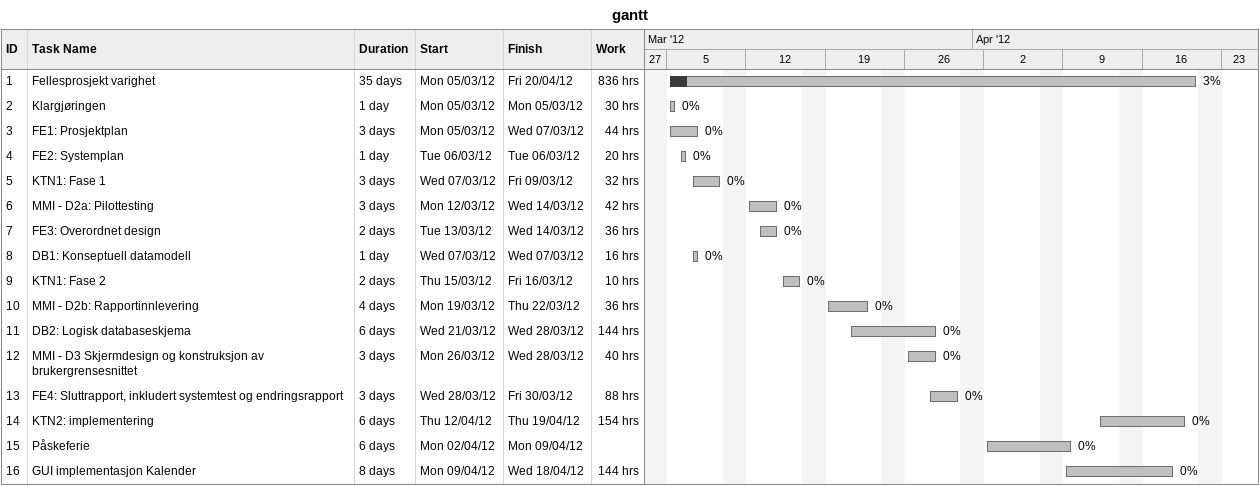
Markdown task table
gantt

| ID | Task | Duration | Start | Finish | % complete | Work (h) |
|---|---|---|---|---|---|---|
| 1 | Fellesprosjekt varighet | 35d | 2012-03-05 | 2012-04-20 | 3 | 836 |
| 2 | Klargjøringen | 1d | 2012-03-05 | 2012-03-05 | 0 | 30 |
| 3 | FE1: Prosjektplan | 3d | 2012-03-05 | 2012-03-07 | 0 | 44 |
| 4 | FE2: Systemplan | 1d | 2012-03-06 | 2012-03-06 | 0 | 20 |
| 5 | KTN1: Fase 1 | 3d | 2012-03-07 | 2012-03-09 | 0 | 32 |
| 6 | MMI - D2a: Pilottesting | 3d | 2012-03-12 | 2012-03-14 | 0 | 42 |
| 7 | FE3: Overordnet design | 2d | 2012-03-13 | 2012-03-14 | 0 | 36 |
| 8 | DB1: Konseptuell datamodell | 1d | 2012-03-07 | 2012-03-07 | 0 | 16 |
| 9 | KTN1: Fase 2 | 2d | 2012-03-15 | 2012-03-16 | 0 | 10 |
| 10 | MMI - D2b: Rapportinnlevering | 4d | 2012-03-19 | 2012-03-22 | 0 | 36 |
| 11 | DB2: Logisk databaseskjema | 6d | 2012-03-21 | 2012-03-28 | 0 | 144 |
| 12 | MMI - D3 Skjermdesign og konstruksjon av brukergrensesnittet | 3d | 2012-03-26 | 2012-03-28 | 0 | 40 |
| 13 | FE4: Sluttrapport, inkludert systemtest og endringsrapport | 3d | 2012-03-28 | 2012-03-30 | 0 | 88 |
| 14 | KTN2: implementering | 6d | 2012-04-12 | 2012-04-19 | 0 | 154 |
| 15 | Påskeferie | 6d | 2012-04-02 | 2012-04-09 | 0 |  |
| 16 | GUI implementasjon Kalender | 8d | 2012-04-09 | 2012-04-18 | 0 | 144 |
